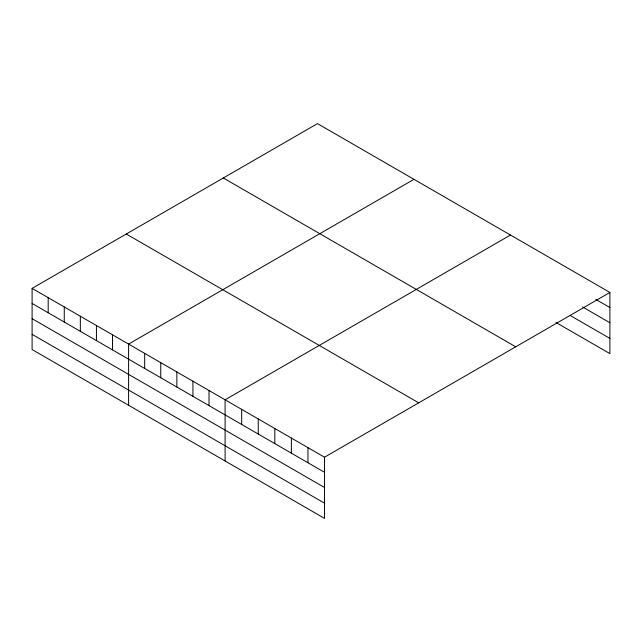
<?xml version="1.0" encoding="UTF-8"?>
<svg xmlns="http://www.w3.org/2000/svg" width="642" height="642" viewBox="0 0 642 642"><rect width="100%" height="100%" fill="white"/><g stroke="black" fill="none" stroke-linecap="round" stroke-linejoin="round"><path stroke-width="0.96" d="M32.1 288.378L324.523 457.208L324.523 518.383L32.1 349.553L32.1 288.378L317.477 123.617L609.9 292.447L609.9 353.622L556.044 322.533M413.978 179.327L128.601 344.088L128.601 405.271M510.478 235.044L225.101 399.805L225.101 460.98M324.523 457.208L609.9 292.447M595.816 299.405L609.9 307.534M582.559 306.956L609.9 322.741M570.128 315.455L609.9 338.414M223.304 177.986L515.727 346.816M126.273 234.009L418.696 402.839M32.1 303.465L324.523 472.295M32.1 318.673L324.523 487.503M32.1 334.346L324.523 503.176M307.951 447.643L307.951 462.73M291.38 438.069L291.38 453.164M274.816 428.503L274.816 443.59M258.245 418.937L258.245 434.024M241.673 409.371L241.673 424.458M209.019 390.521L209.019 405.608M192.937 381.236L192.937 396.323M176.847 371.951L176.847 387.038M160.765 362.658L160.765 377.753M144.683 353.373L144.683 368.46M112.519 334.803L112.519 349.89M96.436 325.518L96.436 340.605M80.346 316.233L80.346 331.32M64.264 306.948L64.264 322.035M48.182 297.663L48.182 312.75"/></g></svg>
